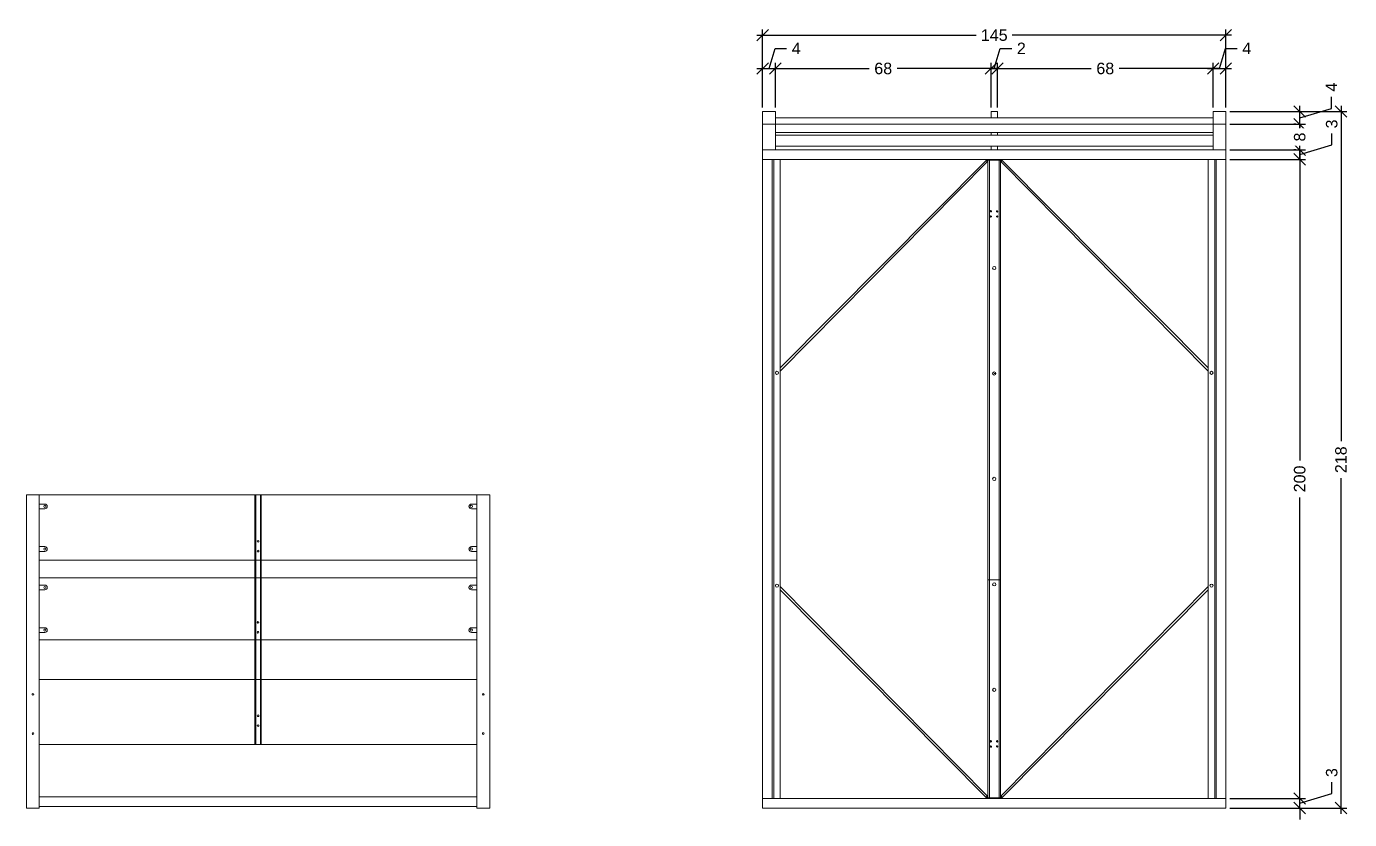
# Model space of a CAD drawing. Header units: inches. Extents: x 157 to 4696, y 42 to 3216.
# Drawn here: x 2574.1 to 2988.2, y 2421.2 to 2669.4 of the extents above; entities that cross this region are included whole.
import ezdxf

# ---------------------------------------------------------------- set-up
doc = ezdxf.new("R2010")
doc.units = ezdxf.units.IN
doc.header["$MEASUREMENT"] = 0
doc.linetypes.add('DASHDOT', pattern=[1, 0.5, -0.25, 0, -0.25])
doc.layers.add('quote', color=1, linetype='Continuous', lineweight=15)
doc.layers.add('Simbologia', color=8, linetype='DASHDOT', lineweight=18)
doc.styles.add('ARIAL', font='arial.ttf')
doc.dimstyles.new('TICK_36', dxfattribs={"dimtxt": 3.6, "dimasz": 3.6, "dimexe": 1.8, "dimexo": 1.2, "dimgap": 1.8, "dimtad": 0, "dimdec": 0, "dimzin": 0, "dimdsep": 46, "dimtxsty": 'ARIAL', "dimblk": 'OBLIQUE', "dimcen": 1.8, "dimdle": 1.8, "dimclrd": 256, "dimclrt": 256, "dimadec": 0, "dimazin": 0, "dimtfac": 1, "dimtdec": 0, "dimtmove": 1, "dimatfit": 3, "dimldrblk": 'OPEN90', "dimfxl": 1, "dimtfill": 1, "dimtolj": 1, "dimtzin": 0, "dimarcsym": 0})

# ---------------------------------------------------------------- blocks, each defined once
blk = doc.blocks.new('_Oblique')
at = {"color": 0, "linetype": 'ByBlock', "lineweight": -2}
blk.add_line((-0.5, -0.5), (0.5, 0.5), dxfattribs=at)
blk = doc.blocks.new('*D35')
at = {"layer": 'Defpoints', "color": 0, "linetype": 'Continuous', "transparency": 16777216}
for p in [(2804.55, 2666.63), (2804.55, 2642.75), (2949.55, 2642.75)]:
    blk.add_point(p, dxfattribs=at)
at = {"layer": 'Simbologia', "color": 0, "linetype": 'Continuous', "lineweight": -2, "transparency": 16777216}
for p, q in [((2804.55, 2643.95), (2804.55, 2668.43)), ((2949.55, 2643.95), (2949.55, 2668.43))]:
    blk.add_line(p, q, dxfattribs=at)
at = {"layer": 'Simbologia', "linetype": 'Continuous', "lineweight": -2, "transparency": 16777216}
for p, q in [((2802.75, 2666.63), (2871.43, 2666.63)), ((2951.35, 2666.63), (2882.67, 2666.63))]:
    blk.add_line(p, q, dxfattribs=at)
at = {"layer": 'Simbologia', "linetype": 'Continuous', "lineweight": -2, "transparency": 16777216, "xscale": 3.6, "yscale": 3.6, "zscale": 3.6, "rotation": 180}
blk.add_blockref('_Oblique', (2804.55, 2666.63), dxfattribs=at)
at = {"layer": 'Simbologia', "linetype": 'Continuous', "lineweight": -2, "transparency": 16777216, "xscale": 3.6, "yscale": 3.6, "zscale": 3.6}
blk.add_blockref('_Oblique', (2949.55, 2666.63), dxfattribs=at)
at = {"layer": 'Simbologia', "linetype": 'Continuous', "transparency": 16777216, "insert": (2877.05, 2666.63), "char_height": 3.6, "attachment_point": 5, "style": 'ARIAL', "bg_fill": 3, "box_fill_scale": 1.25, "bg_fill_color": 256, "bg_fill_true_color": 13158600, "bg_fill_transparency": 0}
blk.add_mtext('\\A1;145', dxfattribs=at)
blk = doc.blocks.new('_Open90')
at = {"color": 0, "linetype": 'ByBlock', "lineweight": -2}
for p, q in [((0, 0), (-1, 0)), ((-0.5, 0.5), (0, 0)), ((0, 0), (-0.5, -0.5))]:
    blk.add_line(p, q, dxfattribs=at)
blk = doc.blocks.new('*D36')
at = {"layer": 'Defpoints', "color": 0, "linetype": 'Continuous', "transparency": 16777216}
for p in [(2949.55, 2642.75), (2949.55, 2424.75), (2985.58, 2424.75)]:
    blk.add_point(p, dxfattribs=at)
at = {"layer": 'Simbologia', "color": 0, "linetype": 'Continuous', "lineweight": -2, "transparency": 16777216}
for p, q in [((2950.75, 2642.75), (2987.38, 2642.75)), ((2950.75, 2424.75), (2987.38, 2424.75))]:
    blk.add_line(p, q, dxfattribs=at)
at = {"layer": 'Simbologia', "linetype": 'Continuous', "lineweight": -2, "transparency": 16777216}
for p, q in [((2985.58, 2644.55), (2985.58, 2539.56)), ((2985.58, 2422.95), (2985.58, 2527.94))]:
    blk.add_line(p, q, dxfattribs=at)
at = {"layer": 'Simbologia', "linetype": 'Continuous', "lineweight": -2, "transparency": 16777216, "xscale": 3.6, "yscale": 3.6, "zscale": 3.6}
for p, rotation in [((2985.58, 2642.75), 90), ((2985.58, 2424.75), 270)]:
    blk.add_blockref('_Oblique', p, dxfattribs=dict(at, rotation=rotation))
at = {"layer": 'Simbologia', "linetype": 'Continuous', "transparency": 16777216, "insert": (2985.58, 2533.75), "char_height": 3.6, "attachment_point": 5, "rotation": 90, "style": 'ARIAL', "bg_fill": 3, "box_fill_scale": 1.25, "bg_fill_color": 256, "bg_fill_true_color": 13158600, "bg_fill_transparency": 0}
blk.add_mtext('\\A1;218', dxfattribs=at)
blk = doc.blocks.new('*D37')
at = {"layer": 'Defpoints', "color": 0, "linetype": 'Continuous', "transparency": 16777216}
for p in [(2808.55, 2656.19), (2804.55, 2642.75), (2808.55, 2642.75)]:
    blk.add_point(p, dxfattribs=at)
at = {"layer": 'Simbologia', "linetype": 'Continuous', "lineweight": -2, "transparency": 16777216}
for p, q in [((2806.55, 2656.19), (2808.44, 2662.49)), ((2808.44, 2662.49), (2812.04, 2662.49)), ((2802.75, 2656.19), (2810.35, 2656.19))]:
    blk.add_line(p, q, dxfattribs=at)
at = {"layer": 'Simbologia', "color": 0, "linetype": 'Continuous', "lineweight": -2, "transparency": 16777216}
for p, q in [((2804.55, 2643.95), (2804.55, 2657.99)), ((2808.55, 2643.95), (2808.55, 2657.99))]:
    blk.add_line(p, q, dxfattribs=at)
at = {"layer": 'Simbologia', "linetype": 'Continuous', "lineweight": -2, "transparency": 16777216, "xscale": 3.6, "yscale": 3.6, "zscale": 3.6, "rotation": 180}
blk.add_blockref('_Oblique', (2804.55, 2656.19), dxfattribs=at)
at = {"layer": 'Simbologia', "linetype": 'Continuous', "transparency": 16777216, "insert": (2815.08, 2662.49), "char_height": 3.6, "attachment_point": 5, "style": 'ARIAL', "bg_fill": 3, "box_fill_scale": 1.25, "bg_fill_color": 256, "bg_fill_true_color": 13158600, "bg_fill_transparency": 0}
blk.add_mtext('\\A1;4', dxfattribs=at)
at = {"layer": 'Simbologia', "linetype": 'Continuous', "lineweight": -2, "transparency": 16777216, "xscale": 3.6, "yscale": 3.6, "zscale": 3.6}
blk.add_blockref('_Oblique', (2808.55, 2656.19), dxfattribs=at)
blk = doc.blocks.new('*D38')
at = {"layer": 'Defpoints', "color": 0, "linetype": 'Continuous', "transparency": 16777216}
for p in [(2876.05, 2656.19), (2808.55, 2642.75), (2876.05, 2642.75)]:
    blk.add_point(p, dxfattribs=at)
at = {"layer": 'Simbologia', "linetype": 'Continuous', "lineweight": -2, "transparency": 16777216}
for p, q in [((2806.75, 2656.19), (2837.91, 2656.19)), ((2877.85, 2656.19), (2846.69, 2656.19))]:
    blk.add_line(p, q, dxfattribs=at)
at = {"layer": 'Simbologia', "color": 0, "linetype": 'Continuous', "lineweight": -2, "transparency": 16777216}
for p, q in [((2808.55, 2643.95), (2808.55, 2657.99)), ((2876.05, 2643.95), (2876.05, 2657.99))]:
    blk.add_line(p, q, dxfattribs=at)
at = {"layer": 'Simbologia', "linetype": 'Continuous', "lineweight": -2, "transparency": 16777216, "xscale": 3.6, "yscale": 3.6, "zscale": 3.6, "rotation": 180}
blk.add_blockref('_Oblique', (2808.55, 2656.19), dxfattribs=at)
at = {"layer": 'Simbologia', "linetype": 'Continuous', "lineweight": -2, "transparency": 16777216, "xscale": 3.6, "yscale": 3.6, "zscale": 3.6}
blk.add_blockref('_Oblique', (2876.05, 2656.19), dxfattribs=at)
at = {"layer": 'Simbologia', "linetype": 'Continuous', "transparency": 16777216, "insert": (2842.3, 2656.19), "char_height": 3.6, "attachment_point": 5, "style": 'ARIAL', "bg_fill": 3, "box_fill_scale": 1.25, "bg_fill_color": 256, "bg_fill_true_color": 13158600, "bg_fill_transparency": 0}
blk.add_mtext('\\A1;68', dxfattribs=at)
blk = doc.blocks.new('*D39')
at = {"layer": 'Defpoints', "color": 0, "linetype": 'Continuous', "transparency": 16777216}
for p in [(2878.05, 2656.19), (2876.05, 2642.75), (2878.05, 2642.75)]:
    blk.add_point(p, dxfattribs=at)
at = {"layer": 'Simbologia', "linetype": 'Continuous', "lineweight": -2, "transparency": 16777216}
for p, q in [((2877.05, 2656.19), (2878.94, 2662.5)), ((2878.94, 2662.5), (2882.54, 2662.5)), ((2876.05, 2656.19), (2872.45, 2656.19)), ((2876.05, 2656.19), (2878.05, 2656.19)), ((2876.05, 2656.19), (2878.05, 2656.19)), ((2878.05, 2656.19), (2881.65, 2656.19))]:
    blk.add_line(p, q, dxfattribs=at)
at = {"layer": 'Simbologia', "color": 0, "linetype": 'Continuous', "lineweight": -2, "transparency": 16777216}
for p, q in [((2876.05, 2643.95), (2876.05, 2657.99)), ((2878.05, 2643.95), (2878.05, 2657.99))]:
    blk.add_line(p, q, dxfattribs=at)
at = {"layer": 'Simbologia', "linetype": 'Continuous', "lineweight": -2, "transparency": 16777216, "xscale": 3.6, "yscale": 3.6, "zscale": 3.6}
blk.add_blockref('_Oblique', (2876.05, 2656.19), dxfattribs=at)
at = {"layer": 'Simbologia', "linetype": 'Continuous', "lineweight": -2, "transparency": 16777216, "xscale": 3.6, "yscale": 3.6, "zscale": 3.6, "rotation": 180}
blk.add_blockref('_Oblique', (2878.05, 2656.19), dxfattribs=at)
at = {"layer": 'Simbologia', "linetype": 'Continuous', "transparency": 16777216, "insert": (2885.53, 2662.5), "char_height": 3.6, "attachment_point": 5, "style": 'ARIAL', "bg_fill": 3, "box_fill_scale": 1.25, "bg_fill_color": 256, "bg_fill_true_color": 13158600, "bg_fill_transparency": 0}
blk.add_mtext('\\A1;2', dxfattribs=at)
blk = doc.blocks.new('*D40')
at = {"layer": 'Defpoints', "color": 0, "linetype": 'Continuous', "transparency": 16777216}
for p in [(2945.55, 2656.19), (2878.05, 2642.75), (2945.55, 2642.75)]:
    blk.add_point(p, dxfattribs=at)
at = {"layer": 'Simbologia', "linetype": 'Continuous', "lineweight": -2, "transparency": 16777216}
for p, q in [((2876.25, 2656.19), (2907.41, 2656.19)), ((2947.35, 2656.19), (2916.19, 2656.19))]:
    blk.add_line(p, q, dxfattribs=at)
at = {"layer": 'Simbologia', "color": 0, "linetype": 'Continuous', "lineweight": -2, "transparency": 16777216}
for p, q in [((2878.05, 2643.95), (2878.05, 2657.99)), ((2945.55, 2643.95), (2945.55, 2657.99))]:
    blk.add_line(p, q, dxfattribs=at)
at = {"layer": 'Simbologia', "linetype": 'Continuous', "lineweight": -2, "transparency": 16777216, "xscale": 3.6, "yscale": 3.6, "zscale": 3.6, "rotation": 180}
blk.add_blockref('_Oblique', (2878.05, 2656.19), dxfattribs=at)
at = {"layer": 'Simbologia', "linetype": 'Continuous', "lineweight": -2, "transparency": 16777216, "xscale": 3.6, "yscale": 3.6, "zscale": 3.6}
blk.add_blockref('_Oblique', (2945.55, 2656.19), dxfattribs=at)
at = {"layer": 'Simbologia', "linetype": 'Continuous', "transparency": 16777216, "insert": (2911.8, 2656.19), "char_height": 3.6, "attachment_point": 5, "style": 'ARIAL', "bg_fill": 3, "box_fill_scale": 1.25, "bg_fill_color": 256, "bg_fill_true_color": 13158600, "bg_fill_transparency": 0}
blk.add_mtext('\\A1;68', dxfattribs=at)
blk = doc.blocks.new('*D41')
at = {"layer": 'Defpoints', "color": 0, "linetype": 'Continuous', "transparency": 16777216}
for p in [(2949.55, 2656.19), (2945.55, 2642.75), (2949.55, 2642.75)]:
    blk.add_point(p, dxfattribs=at)
at = {"layer": 'Simbologia', "linetype": 'Continuous', "lineweight": -2, "transparency": 16777216}
for p, q in [((2947.55, 2656.19), (2949.44, 2662.49)), ((2949.44, 2662.49), (2953.04, 2662.49)), ((2943.75, 2656.19), (2951.35, 2656.19))]:
    blk.add_line(p, q, dxfattribs=at)
at = {"layer": 'Simbologia', "color": 0, "linetype": 'Continuous', "lineweight": -2, "transparency": 16777216}
for p, q in [((2945.55, 2643.95), (2945.55, 2657.99)), ((2949.55, 2643.95), (2949.55, 2657.99))]:
    blk.add_line(p, q, dxfattribs=at)
at = {"layer": 'Simbologia', "linetype": 'Continuous', "lineweight": -2, "transparency": 16777216, "xscale": 3.6, "yscale": 3.6, "zscale": 3.6, "rotation": 180}
blk.add_blockref('_Oblique', (2945.55, 2656.19), dxfattribs=at)
at = {"layer": 'Simbologia', "linetype": 'Continuous', "transparency": 16777216, "insert": (2956.08, 2662.49), "char_height": 3.6, "attachment_point": 5, "style": 'ARIAL', "bg_fill": 3, "box_fill_scale": 1.25, "bg_fill_color": 256, "bg_fill_true_color": 13158600, "bg_fill_transparency": 0}
blk.add_mtext('\\A1;4', dxfattribs=at)
at = {"layer": 'Simbologia', "linetype": 'Continuous', "lineweight": -2, "transparency": 16777216, "xscale": 3.6, "yscale": 3.6, "zscale": 3.6}
blk.add_blockref('_Oblique', (2949.55, 2656.19), dxfattribs=at)
blk = doc.blocks.new('*D42')
at = {"layer": 'Defpoints', "color": 0, "linetype": 'Continuous', "transparency": 16777216}
for p in [(2949.55, 2427.75), (2972.66, 2427.75), (2949.55, 2424.75)]:
    blk.add_point(p, dxfattribs=at)
at = {"layer": 'Simbologia', "linetype": 'Continuous', "lineweight": -2, "transparency": 16777216}
for p, q in [((2972.66, 2427.75), (2972.66, 2431.35)), ((2982.68, 2429.26), (2982.68, 2432.86)), ((2972.66, 2426.25), (2982.68, 2429.26)), ((2972.66, 2424.75), (2972.66, 2427.75)), ((2972.66, 2424.75), (2972.66, 2427.75)), ((2972.66, 2424.75), (2972.66, 2421.15))]:
    blk.add_line(p, q, dxfattribs=at)
at = {"layer": 'Simbologia', "color": 0, "linetype": 'Continuous', "lineweight": -2, "transparency": 16777216}
for p, q in [((2950.75, 2427.75), (2974.46, 2427.75)), ((2950.75, 2424.75), (2974.46, 2424.75))]:
    blk.add_line(p, q, dxfattribs=at)
at = {"layer": 'Simbologia', "linetype": 'Continuous', "lineweight": -2, "transparency": 16777216, "xscale": 3.6, "yscale": 3.6, "zscale": 3.6}
for p, rotation in [((2972.66, 2427.75), 270), ((2972.66, 2424.75), 90)]:
    blk.add_blockref('_Oblique', p, dxfattribs=dict(at, rotation=rotation))
at = {"layer": 'Simbologia', "linetype": 'Continuous', "transparency": 16777216, "insert": (2982.68, 2435.84), "char_height": 3.6, "attachment_point": 5, "rotation": 90, "style": 'ARIAL', "bg_fill": 3, "box_fill_scale": 1.25, "bg_fill_color": 256, "bg_fill_true_color": 13158600, "bg_fill_transparency": 0}
blk.add_mtext('\\A1;3', dxfattribs=at)
blk = doc.blocks.new('*D43')
at = {"layer": 'Defpoints', "color": 0, "linetype": 'Continuous', "transparency": 16777216}
for p in [(2949.55, 2627.75), (2972.66, 2627.75), (2949.55, 2427.75)]:
    blk.add_point(p, dxfattribs=at)
at = {"layer": 'Simbologia', "color": 0, "linetype": 'Continuous', "lineweight": -2, "transparency": 16777216}
for p, q in [((2950.75, 2627.75), (2974.46, 2627.75)), ((2950.75, 2427.75), (2974.46, 2427.75))]:
    blk.add_line(p, q, dxfattribs=at)
at = {"layer": 'Simbologia', "linetype": 'Continuous', "lineweight": -2, "transparency": 16777216}
for p, q in [((2972.66, 2629.55), (2972.66, 2533.55)), ((2972.66, 2425.95), (2972.66, 2521.95))]:
    blk.add_line(p, q, dxfattribs=at)
at = {"layer": 'Simbologia', "linetype": 'Continuous', "lineweight": -2, "transparency": 16777216, "xscale": 3.6, "yscale": 3.6, "zscale": 3.6}
for p, rotation in [((2972.66, 2627.75), 90), ((2972.66, 2427.75), 270)]:
    blk.add_blockref('_Oblique', p, dxfattribs=dict(at, rotation=rotation))
at = {"layer": 'Simbologia', "linetype": 'Continuous', "transparency": 16777216, "insert": (2972.66, 2527.75), "char_height": 3.6, "attachment_point": 5, "rotation": 90, "style": 'ARIAL', "bg_fill": 3, "box_fill_scale": 1.25, "bg_fill_color": 256, "bg_fill_true_color": 13158600, "bg_fill_transparency": 0}
blk.add_mtext('\\A1;200', dxfattribs=at)
blk = doc.blocks.new('*D44')
at = {"layer": 'Defpoints', "color": 0, "linetype": 'Continuous', "transparency": 16777216}
for p in [(2949.55, 2630.75), (2972.66, 2630.75), (2949.55, 2627.75)]:
    blk.add_point(p, dxfattribs=at)
at = {"layer": 'Simbologia', "linetype": 'Continuous', "lineweight": -2, "transparency": 16777216}
for p, q in [((2972.66, 2630.75), (2972.66, 2634.35)), ((2982.68, 2632.26), (2982.68, 2635.86)), ((2972.66, 2629.25), (2982.68, 2632.26)), ((2972.66, 2627.75), (2972.66, 2630.75)), ((2972.66, 2627.75), (2972.66, 2630.75)), ((2972.66, 2627.75), (2972.66, 2624.15))]:
    blk.add_line(p, q, dxfattribs=at)
at = {"layer": 'Simbologia', "color": 0, "linetype": 'Continuous', "lineweight": -2, "transparency": 16777216}
for p, q in [((2950.75, 2630.75), (2974.46, 2630.75)), ((2950.75, 2627.75), (2974.46, 2627.75))]:
    blk.add_line(p, q, dxfattribs=at)
at = {"layer": 'Simbologia', "linetype": 'Continuous', "lineweight": -2, "transparency": 16777216, "xscale": 3.6, "yscale": 3.6, "zscale": 3.6}
for p, rotation in [((2972.66, 2630.75), 270), ((2972.66, 2627.75), 90)]:
    blk.add_blockref('_Oblique', p, dxfattribs=dict(at, rotation=rotation))
at = {"layer": 'Simbologia', "linetype": 'Continuous', "transparency": 16777216, "insert": (2982.68, 2638.84), "char_height": 3.6, "attachment_point": 5, "rotation": 90, "style": 'ARIAL', "bg_fill": 3, "box_fill_scale": 1.25, "bg_fill_color": 256, "bg_fill_true_color": 13158600, "bg_fill_transparency": 0}
blk.add_mtext('\\A1;3', dxfattribs=at)
blk = doc.blocks.new('*D45')
at = {"layer": 'Defpoints', "color": 0, "linetype": 'Continuous', "transparency": 16777216}
for p in [(2949.55, 2642.75), (2972.66, 2642.75), (2949.55, 2638.75)]:
    blk.add_point(p, dxfattribs=at)
at = {"layer": 'Simbologia', "linetype": 'Continuous', "lineweight": -2, "transparency": 16777216}
for p, q in [((2982.56, 2643.72), (2982.56, 2647.32)), ((2972.66, 2636.95), (2972.66, 2644.55)), ((2972.66, 2640.75), (2982.56, 2643.72))]:
    blk.add_line(p, q, dxfattribs=at)
at = {"layer": 'Simbologia', "color": 0, "linetype": 'Continuous', "lineweight": -2, "transparency": 16777216}
for p, q in [((2950.75, 2642.75), (2974.46, 2642.75)), ((2950.75, 2638.75), (2974.46, 2638.75))]:
    blk.add_line(p, q, dxfattribs=at)
at = {"layer": 'Simbologia', "linetype": 'Continuous', "lineweight": -2, "transparency": 16777216, "xscale": 3.6, "yscale": 3.6, "zscale": 3.6}
for p, rotation in [((2972.66, 2642.75), 90), ((2972.66, 2638.75), 270)]:
    blk.add_blockref('_Oblique', p, dxfattribs=dict(at, rotation=rotation))
at = {"layer": 'Simbologia', "linetype": 'Continuous', "transparency": 16777216, "insert": (2982.56, 2650.37), "char_height": 3.6, "attachment_point": 5, "rotation": 90, "style": 'ARIAL', "bg_fill": 3, "box_fill_scale": 1.25, "bg_fill_color": 256, "bg_fill_true_color": 13158600, "bg_fill_transparency": 0}
blk.add_mtext('\\A1;4', dxfattribs=at)
blk = doc.blocks.new('*D47')
at = {"layer": 'Simbologia', "linetype": 'Continuous', "lineweight": -2, "transparency": 16777216}
for p, q in [((2972.66, 2638.75), (2972.66, 2642.35)), ((2972.66, 2638.75), (2972.66, 2637.74)), ((2972.66, 2630.75), (2972.66, 2631.77)), ((2972.66, 2630.75), (2972.66, 2627.15))]:
    blk.add_line(p, q, dxfattribs=at)
at = {"layer": 'Simbologia', "color": 0, "linetype": 'Continuous', "lineweight": -2, "transparency": 16777216}
for p, q in [((2971.46, 2638.75), (2970.86, 2638.75)), ((2971.46, 2630.75), (2970.86, 2630.75))]:
    blk.add_line(p, q, dxfattribs=at)
at = {"layer": 'Simbologia', "linetype": 'Continuous', "lineweight": -2, "transparency": 16777216, "xscale": 3.6, "yscale": 3.6, "zscale": 3.6}
for p, rotation in [((2972.66, 2638.75), 270), ((2972.66, 2630.75), 90)]:
    blk.add_blockref('_Oblique', p, dxfattribs=dict(at, rotation=rotation))
at = {"layer": 'Simbologia', "linetype": 'Continuous', "transparency": 16777216, "insert": (2972.66, 2634.75), "char_height": 3.6, "attachment_point": 5, "rotation": 90, "style": 'ARIAL', "bg_fill": 3, "box_fill_scale": 1.25, "bg_fill_color": 256, "bg_fill_true_color": 13158600, "bg_fill_transparency": 0}
blk.add_mtext('\\A1;8', dxfattribs=at)
at = {"layer": 'Defpoints', "color": 0, "linetype": 'Continuous', "transparency": 16777216}
for p in [(2972.66, 2638.75), (2972.66, 2630.75), (2972.66, 2630.75)]:
    blk.add_point(p, dxfattribs=at)

msp = doc.modelspace()

# ---------------------------------------------------------------- linework, layer by layer
at = {"layer": 'quote', "color": 0}
for p, q in [((2804.548, 2424.752), (2804.548, 2642.752)), ((2804.548, 2642.752), (2808.548, 2642.752)), ((2804.548, 2642.752), (2808.548, 2642.752)), ((2804.548, 2638.752), (2804.548, 2642.752)), ((2808.548, 2642.752), (2808.548, 2638.752)), ((2878.048, 2642.752), (2876.048, 2642.752)), ((2876.048, 2642.752), (2876.048, 2640.752)), ((2878.048, 2640.752), (2878.048, 2642.752)), ((2949.548, 2642.752), (2945.548, 2642.752)), ((2949.548, 2642.752), (2945.548, 2642.752)), ((2945.548, 2642.752), (2945.548, 2638.752)), ((2949.548, 2642.752), (2949.548, 2424.752)), ((2949.548, 2424.752), (2949.548, 2642.752)), ((2949.548, 2638.752), (2949.548, 2642.752)), ((2808.548, 2638.752), (2804.548, 2638.752)), ((2808.548, 2638.752), (2808.548, 2640.752)), ((2808.548, 2640.752), (2892.752, 2640.752)), ((2808.548, 2634.752), (2808.548, 2638.752)), ((2808.548, 2638.752), (2893.049, 2638.752)), ((2945.548, 2638.752), (2861.046, 2638.752)), ((2945.548, 2640.752), (2861.343, 2640.752)), ((2876.048, 2640.752), (2878.048, 2640.752)), ((2876.048, 2640.752), (2878.048, 2640.752)), ((2877.048, 2638.752), (2876.048, 2638.752)), ((2945.548, 2638.752), (2945.548, 2640.752)), ((2945.548, 2638.752), (2949.548, 2638.752)), ((2945.548, 2630.752), (2945.548, 2638.752)), ((2808.548, 2636.126), (2945.548, 2636.126)), ((2945.548, 2635.316), (2808.548, 2635.316)), ((2808.548, 2635.316), (2808.548, 2632.752)), ((2808.548, 2630.752), (2808.548, 2634.752)), ((2876.048, 2636.126), (2876.048, 2635.316)), ((2878.048, 2636.126), (2878.048, 2635.316)), ((2945.548, 2636.752), (2945.548, 2635.316)), ((2804.548, 2630.752), (2949.548, 2630.752)), ((2804.548, 2630.752), (2808.548, 2630.752)), ((2808.548, 2631.923), (2945.548, 2631.923)), ((2876.048, 2631.923), (2876.048, 2630.752)), ((2878.048, 2631.923), (2878.048, 2630.752)), ((2804.548, 2627.752), (2949.548, 2627.752)), ((2807.548, 2427.752), (2807.548, 2627.752)), ((2807.548, 2427.752), (2807.548, 2627.752)), ((2808.048, 2427.752), (2808.048, 2627.752)), ((2810.048, 2427.752), (2810.048, 2627.752)), ((2874.623, 2627.545), (2810.048, 2562.511)), ((2810.048, 2561.429), (2875.048, 2627.151)), ((2874.548, 2627.552), (2874.548, 2627.752)), ((2875.048, 2627.552), (2874.548, 2627.552)), ((2874.921, 2627.552), (2874.921, 2627.752)), ((2877.048, 2627.752), (2875.048, 2627.752)), ((2875.048, 2627.752), (2875.548, 2627.752)), ((2875.048, 2627.552), (2875.048, 2427.952)), ((2875.048, 2627.552), (2879.048, 2627.552)), ((2875.548, 2627.552), (2875.548, 2427.952)), ((2879.048, 2627.752), (2878.548, 2627.752)), ((2878.548, 2627.552), (2878.548, 2427.952)), ((2879.048, 2427.952), (2879.048, 2627.552)), ((2879.048, 2627.552), (2879.548, 2627.552)), ((2944.048, 2561.429), (2879.048, 2627.151)), ((2879.175, 2627.552), (2879.175, 2627.752)), ((2879.473, 2627.545), (2944.048, 2562.511)), ((2879.548, 2627.552), (2879.548, 2627.752)), ((2944.048, 2427.752), (2944.048, 2627.752)), ((2946.548, 2627.752), (2946.048, 2627.752)), ((2946.048, 2627.752), (2946.048, 2427.752)), ((2946.548, 2627.752), (2946.548, 2427.752)), ((2810.048, 2494.352), (2810.048, 2560.952)), ((2877.048, 2560.752), (2877.645, 2560.752)), ((2574.146, 2522.752), (2719.146, 2522.752)), ((2574.146, 2424.752), (2574.146, 2522.752)), ((2578.146, 2424.752), (2578.146, 2522.752)), ((2645.646, 2444.639), (2645.646, 2522.752)), ((2645.646, 2522.752), (2647.646, 2522.752)), ((2645.646, 2522.752), (2645.946, 2522.752)), ((2645.946, 2522.752), (2645.946, 2444.639)), ((2647.346, 2444.639), (2647.346, 2522.752)), ((2647.646, 2522.752), (2647.646, 2444.639)), ((2715.146, 2424.752), (2715.146, 2522.752)), ((2719.146, 2522.752), (2719.146, 2424.752)), ((2579.896, 2519.903), (2578.146, 2519.903)), ((2579.896, 2518.415), (2578.146, 2518.415)), ((2713.396, 2519.903), (2715.146, 2519.903)), ((2713.396, 2518.415), (2715.146, 2518.415)), ((2579.896, 2506.56), (2578.146, 2506.56)), ((2713.396, 2506.56), (2715.146, 2506.56)), ((2579.896, 2505.071), (2578.146, 2505.071)), ((2715.146, 2502.373), (2578.146, 2502.373)), ((2713.396, 2505.071), (2715.146, 2505.071)), ((2715.146, 2496.796), (2578.146, 2496.796)), ((2578.146, 2496.796), (2578.146, 2477.435)), ((2579.896, 2494.532), (2578.146, 2494.532)), ((2579.896, 2493.044), (2578.146, 2493.044)), ((2713.396, 2494.532), (2715.146, 2494.532)), ((2713.396, 2493.044), (2715.146, 2493.044)), ((2810.048, 2427.752), (2810.048, 2494.352)), ((2810.048, 2494.074), (2875.048, 2428.352)), ((2874.623, 2427.958), (2810.048, 2492.993)), ((2875.048, 2496.216), (2879.048, 2496.216)), ((2944.048, 2494.074), (2879.048, 2428.352)), ((2879.473, 2427.958), (2944.048, 2492.993)), ((2579.896, 2481.188), (2578.146, 2481.188)), ((2713.396, 2481.188), (2715.146, 2481.188)), ((2579.896, 2479.7), (2578.146, 2479.7)), ((2715.146, 2477.435), (2578.146, 2477.435)), ((2713.396, 2479.7), (2715.146, 2479.7)), ((2715.146, 2465.002), (2578.146, 2465.002)), ((2715.146, 2444.639), (2578.146, 2444.639)), ((2715.146, 2428.218), (2578.146, 2428.218)), ((2949.548, 2427.752), (2804.548, 2427.752)), ((2807.548, 2427.752), (2947.548, 2427.752)), ((2807.548, 2427.752), (2808.048, 2427.752)), ((2808.048, 2427.752), (2810.048, 2427.752)), ((2875.048, 2427.952), (2874.548, 2427.952)), ((2874.548, 2427.952), (2874.548, 2427.752)), ((2874.921, 2427.952), (2874.921, 2427.752)), ((2875.048, 2427.952), (2879.048, 2427.952)), ((2875.048, 2427.752), (2879.048, 2427.752)), ((2879.048, 2427.952), (2879.548, 2427.952)), ((2879.175, 2427.952), (2879.175, 2427.752)), ((2879.548, 2427.952), (2879.548, 2427.752)), ((2946.048, 2427.752), (2944.048, 2427.752)), ((2946.048, 2427.752), (2944.048, 2427.752)), ((2574.146, 2424.752), (2578.146, 2424.752)), ((2578.146, 2425.218), (2715.146, 2425.218)), ((2719.146, 2424.752), (2715.146, 2424.752)), ((2949.548, 2424.752), (2804.548, 2424.752))]:
    msp.add_line(p, q, dxfattribs=at)
for centre, radius in [((2874.87, 2627.359), 0.136), ((2879.226, 2627.359), 0.136), ((2875.988, 2611.521), 0.218), ((2875.988, 2609.885), 0.218), ((2877.957, 2611.479), 0.218), ((2877.957, 2609.885), 0.218), ((2877.048, 2593.752), 0.5), ((2809.041, 2560.952), 0.5), ((2877.048, 2560.752), 0.5), ((2945.048, 2560.952), 0.5), ((2877.048, 2527.752), 0.5), ((2579.896, 2519.159), 0.333), ((2713.396, 2519.159), 0.333), ((2579.896, 2505.815), 0.333), ((2646.646, 2508.233), 0.258), ((2646.646, 2505.15), 0.258), ((2713.396, 2505.815), 0.333), ((2579.896, 2493.788), 0.333), ((2713.396, 2493.788), 0.333), ((2809.04, 2494.352), 0.5), ((2877.048, 2494.752), 0.5), ((2945.048, 2494.352), 0.5), ((2579.896, 2480.444), 0.333), ((2646.604, 2482.861), 0.258), ((2713.396, 2480.444), 0.333), ((2646.604, 2479.779), 0.258), ((2576.162, 2460.319), 0.258), ((2717.131, 2460.319), 0.258), ((2877.048, 2461.752), 0.5), ((2646.646, 2453.619), 0.258), ((2576.18, 2448.055), 0.258), ((2646.646, 2450.537), 0.258), ((2717.113, 2448.055), 0.258), ((2875.988, 2445.619), 0.218), ((2875.988, 2443.982), 0.218), ((2877.957, 2445.619), 0.218), ((2877.957, 2444.025), 0.218), ((2874.87, 2428.144), 0.136), ((2879.226, 2428.144), 0.136)]:
    msp.add_circle(centre, radius, dxfattribs=at)
for centre, radius, start, end in [((2874.87, 2627.359), 0.274, 135.34083, 310.58437), ((2879.226, 2627.359), 0.274, 229.41563, 44.65917), ((2579.896, 2519.159), 0.744, 270, 90), ((2713.396, 2519.159), 0.744, 90, 270), ((2579.896, 2505.815), 0.744, 270, 90), ((2713.396, 2505.815), 0.744, 90, 270), ((2579.896, 2493.788), 0.744, 270, 90), ((2713.396, 2493.788), 0.744, 90, 270), ((2579.896, 2480.444), 0.744, 270, 90), ((2713.396, 2480.444), 0.744, 90, 270), ((2874.87, 2428.144), 0.274, 49.41563, 224.65917), ((2879.226, 2428.144), 0.274, 315.34083, 130.58437)]:
    msp.add_arc(centre, radius, start, end, dxfattribs=at)
msp.add_point((2944.048, 2427.752), dxfattribs=at)

# ---------------------------------------------------------------- next in the draw order: dimensions: what is measured, and where the dimension line sits
at = {"layer": 'Simbologia', "linetype": 'Continuous'}
dim = msp.add_linear_dim(base=(2804.548, 2666.633), p1=(2949.548, 2642.752), p2=(2804.548, 2642.752), dimstyle='TICK_36', dxfattribs=at)
dim.commit()
dim.dimension.update_dxf_attribs({"geometry": '*D35', "text_midpoint": (2877.048, 2666.633)})

# ---------------------------------------------------------------- next in the draw order: dimensions: what is measured, and where the dimension line sits
dim = msp.add_linear_dim(base=(2808.548, 2656.192), p1=(2804.548, 2642.752), p2=(2808.548, 2642.752), dimstyle='TICK_36', dxfattribs=at)
dim.commit()
dim.dimension.update_dxf_attribs({"geometry": '*D37', "text_midpoint": (2813.838, 2662.492)})
dim = msp.add_linear_dim(base=(2985.575, 2424.752), p1=(2949.548, 2642.752), p2=(2949.548, 2424.752), angle=90, dimstyle='TICK_36', dxfattribs=at)
dim.commit()
dim.dimension.update_dxf_attribs({"geometry": '*D36', "text_midpoint": (2985.575, 2533.752)})

# ---------------------------------------------------------------- next in the draw order: dimensions: what is measured, and where the dimension line sits
dim = msp.add_linear_dim(base=(2876.047779235, 2656.192140164), p1=(2808.547779235, 2642.751728764), p2=(2876.047779235, 2642.751728764), dimstyle='TICK_36', dxfattribs=at)
dim.commit()
dim.dimension.update_dxf_attribs({"geometry": '*D38', "text_midpoint": (2842.297779235, 2656.192140164)})
dim = msp.add_linear_dim(base=(2972.663, 2427.752), p1=(2949.548, 2424.752), p2=(2949.548, 2427.752), angle=90, dimstyle='TICK_36', dxfattribs=at)
dim.commit()
dim.dimension.update_dxf_attribs({"geometry": '*D42', "text_midpoint": (2982.681, 2434.657)})

# ---------------------------------------------------------------- next in the draw order: dimensions: what is measured, and where the dimension line sits
dim = msp.add_linear_dim(base=(2878.048, 2656.192), p1=(2876.048, 2642.752), p2=(2878.048, 2642.752), dimstyle='TICK_36', dxfattribs=at)
dim.commit()
dim.dimension.update_dxf_attribs({"geometry": '*D39', "text_midpoint": (2884.34, 2662.5)})
dim = msp.add_linear_dim(base=(2972.663, 2627.752), p1=(2949.548, 2427.752), p2=(2949.548, 2627.752), angle=90, dimstyle='TICK_36', dxfattribs=at)
dim.commit()
dim.dimension.update_dxf_attribs({"geometry": '*D43', "text_midpoint": (2972.663, 2527.752)})

# ---------------------------------------------------------------- next in the draw order: dimensions: what is measured, and where the dimension line sits
dim = msp.add_linear_dim(base=(2945.547779235, 2656.192140164), p1=(2878.047779235, 2642.751728764), p2=(2945.547779235, 2642.751728764), dimstyle='TICK_36', dxfattribs=at)
dim.commit()
dim.dimension.update_dxf_attribs({"geometry": '*D40', "text_midpoint": (2911.797779235, 2656.192140164)})

# ---------------------------------------------------------------- next in the draw order: dimensions: what is measured, and where the dimension line sits
dim = msp.add_linear_dim(base=(2949.548, 2656.192), p1=(2945.548, 2642.752), p2=(2949.548, 2642.752), dimstyle='TICK_36', dxfattribs=at)
dim.commit()
dim.dimension.update_dxf_attribs({"geometry": '*D41', "text_midpoint": (2954.838, 2662.492)})

# ---------------------------------------------------------------- next in the draw order: dimensions: what is measured, and where the dimension line sits
dim = msp.add_linear_dim(base=(2972.663, 2630.752), p1=(2949.548, 2627.752), p2=(2949.548, 2630.752), angle=90, dimstyle='TICK_36', dxfattribs=at)
dim.commit()
dim.dimension.update_dxf_attribs({"geometry": '*D44', "text_midpoint": (2982.681, 2637.657)})

# ---------------------------------------------------------------- next in the draw order: dimensions: what is measured, and where the dimension line sits
dim = msp.add_linear_dim(base=(2972.663, 2642.752), p1=(2949.548, 2638.752), p2=(2949.548, 2642.752), angle=90, dimstyle='TICK_36', dxfattribs=at)
dim.commit()
dim.dimension.update_dxf_attribs({"geometry": '*D45', "text_midpoint": (2982.563, 2649.122)})

# ---------------------------------------------------------------- next in the draw order: dimensions: what is measured, and where the dimension line sits
dim = msp.add_linear_dim(base=(2972.663, 2630.752), p1=(2972.663, 2638.752), p2=(2972.663, 2630.752), angle=90, dimstyle='TICK_36', dxfattribs=at)
dim.commit()
dim.dimension.update_dxf_attribs({"geometry": '*D47', "text_midpoint": (2972.663, 2634.752)})

doc.saveas('drawing.dxf')
